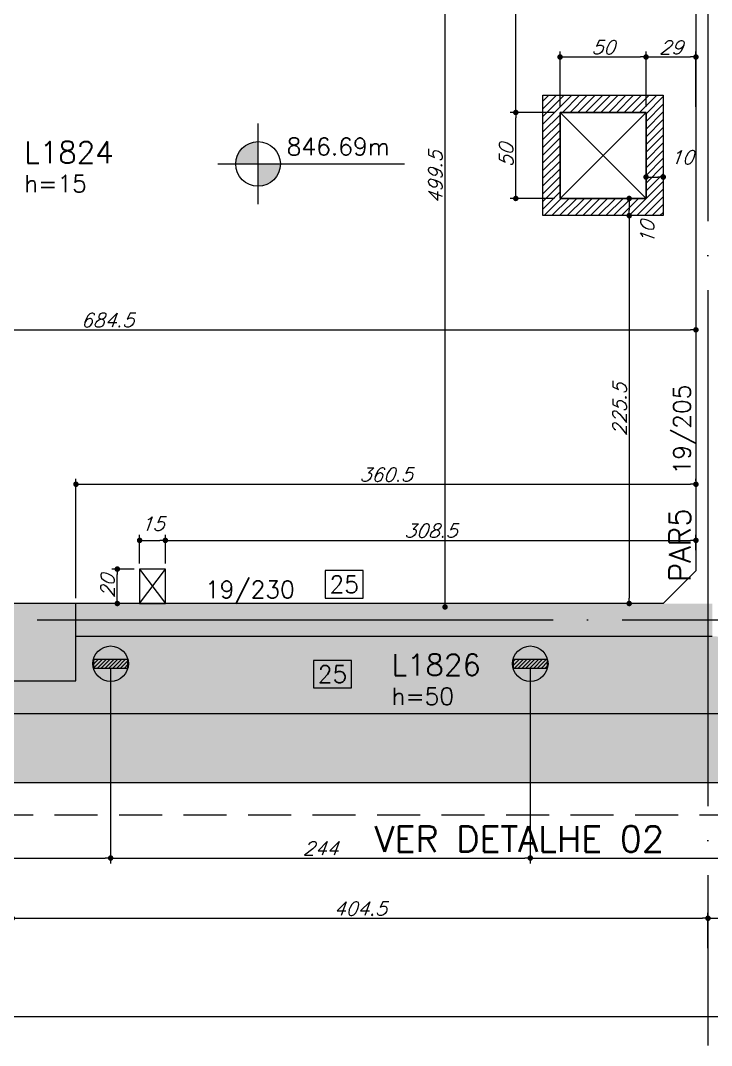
# Model space of a CAD drawing. Header units: millimetres. Extents: x -2404 to 6316, y -1750 to 2455.
# Drawn here: x -205 to 197, y -732 to -136 of the extents above; entities that cross this region are included whole.
import ezdxf
from ezdxf.enums import TextEntityAlignment as Align

# ---------------------------------------------------------------- set-up
doc = ezdxf.new("R2010")
doc.units = ezdxf.units.MM
doc.header["$LTSCALE"] = 50
doc.linetypes.add('DASHED', pattern=[0.75, 0.5, -0.25])
doc.linetypes.add('EIXO', pattern=[6.8, 6, -0.4, 0, -0.4])
for name, color, linetype in [('F-ARM', 6, 'Continuous'), ('F-AUX', 2, 'Continuous'), ('F-AUX-RED', 1, 'Continuous'), ('F-COTAS', 106, 'Continuous'), ('F-COTAS ANCORAGEM', 106, 'Continuous'), ('F-COTAS-FUROS', 50, 'Continuous'), ('F-DESNIVEL-1', 254, 'Continuous'), ('F-EIXO', 12, 'EIXO'), ('F-LAJES', 3, 'Continuous'), ('F-LAJES-DIM', 2, 'Continuous'), ('F-LAJES-NOME', 4, 'Continuous'), ('F-NÍVEL-PLANTA', 2, 'Continuous'), ('F-PILARES-M', 170, 'Continuous'), ('F-TEXTO', 6, 'Continuous'), ('F-VIGAS', 3, 'Continuous'), ('F-VIGAS-DIM', 2, 'Continuous'), ('F-VIGAS-NOME', 4, 'Continuous'), ('F-VÃO', 1, 'Continuous')]:
    doc.layers.add(name, color=color, linetype=linetype)
doc.layers.add('F-DESNIVEL-3', color=7, linetype='Continuous', true_color=0xd5c7ff)
doc.styles.add('CP-TEXT-INCL', font='romans.shx', dxfattribs={"oblique": 20})
doc.styles.add('MCP', font='romans.shx')
doc.styles.add('ROMANS', font='romans.shx')
doc.styles.get("Standard").update_dxf_attribs({"font": 'romans.shx'})
doc.dimstyles.new('CP-COTAS-50', dxfattribs={"dimscale": 0.64, "dimtxt": 12.5, "dimasz": 5, "dimexe": 5, "dimexo": 5, "dimgap": 2.5, "dimtad": 1, "dimdec": 1, "dimdsep": 46, "dimtxsty": 'CP-TEXT-INCL', "dimblk1": 'DOT', "dimblk2": 'DOT', "dimsah": 1, "dimcen": 9, "dimclrd": 256, "dimclre": 256, "dimclrt": 256, "dimadec": 0, "dimazin": 0, "dimtfac": 1, "dimtdec": 1, "dimtmove": 2, "dimatfit": 3, "dimldrblk": 'DOT', "dimfxl": 0, "dimtolj": 1, "dimarcsym": 0})

# ---------------------------------------------------------------- blocks, each defined once
blk = doc.blocks.new('*U17')
at = {"layer": 'F-EIXO'}
blk.add_line((0, 0), (4945.5, 0), dxfattribs=at)
at = {"layer": 'F-TEXTO', "style": 'ROMANS'}
blk.add_attdef('EIXO', text='', height=17.5, dxfattribs=at).set_placement((-28.21, 0), align=Align.MIDDLE_CENTER)
blk = doc.blocks.new('*U18')
at = {"layer": 'F-EIXO'}
blk.add_line((0, 0), (0, -2479.78), dxfattribs=at)
at = {"layer": 'F-TEXTO', "style": 'ROMANS'}
blk.add_attdef('EIXO', text='', height=17.5, rotation=360, dxfattribs=at).set_placement((0, 28.21), align=Align.MIDDLE_CENTER)
blk = doc.blocks.new('*U12')
at = {"layer": 'F-LAJES-DIM', "color": 1}
blk.add_lwpolyline([(0, 0), (22, 0), (22, 16), (0, 16)], close=True, dxfattribs=at)
at = {"layer": 'F-LAJES-DIM', "style": 'MCP'}
blk.add_attdef('DIM', text='', height=10, dxfattribs=at).set_placement((11, 8), align=Align.MIDDLE_CENTER)
blk = doc.blocks.new('*U5')
at = {"layer": 'F-VIGAS-DIM', "color": 1}
blk.add_lwpolyline([(0, 0), (22, 0), (22, 16), (0, 16)], close=True, dxfattribs=at)
at = {"layer": 'F-VIGAS-DIM', "style": 'MCP'}
blk.add_attdef('DIM', text='', height=10, dxfattribs=at).set_placement((11, 8), align=Align.MIDDLE_CENTER)
blk = doc.blocks.new('Nível - Planta')
at = {"layer": 'F-NÍVEL-PLANTA'}
h = blk.add_hatch(color=71, dxfattribs=at)
h.paths.add_polyline_path([(0, 0), (0, 0.26, 0.414214), (-0.26, 0)])
h.paths.add_polyline_path([(0.26, 0), (0, 0), (0, -0.26, 0.414214)])
for p, q in [((0, -0.469), (0, 0.469)), ((-0.469, 0), (1.704, 0))]:
    blk.add_line(p, q, dxfattribs=at)
blk.add_circle((0, 0), 0.26, dxfattribs=at)
at = {"layer": 'F-TEXTO', "color": 3, "style": 'MCP'}
blk.add_attdef('NÍVEL', (0.333, 0.102), '', height=0.2, dxfattribs=at)
blk = doc.blocks.new('_DOT')
at = {"color": 0, "linetype": 'ByBlock'}
blk.add_line((-0.5, 0), (-1, 0), dxfattribs=at)
at = {"color": 0, "linetype": 'ByBlock', "const_width": 0.5}
blk.add_lwpolyline([(-0.25, 0, 1), (0.25, 0, 1)], format="xyb", close=True, dxfattribs=at)
blk = doc.blocks.new('*D43')
at = {"layer": 'DEFPOINTS', "color": 0, "transparency": 16777216}
for p in [(-496.5, -315.89), (188, -315.89), (188, -315.89)]:
    blk.add_point(p, dxfattribs=at)
at = {"layer": 'F-COTAS', "lineweight": -2, "transparency": 16777216}
blk.add_line((-493.3, -315.89), (184.8, -315.89), dxfattribs=at)
at = {"layer": 'F-COTAS', "lineweight": -2, "transparency": 16777216, "xscale": 3.2, "yscale": 3.2, "zscale": 3.2, "rotation": 180}
blk.add_blockref('_DOT', (-496.5, -315.89), dxfattribs=at)
at = {"layer": 'F-COTAS', "lineweight": -2, "transparency": 16777216, "xscale": 3.2, "yscale": 3.2, "zscale": 3.2}
blk.add_blockref('_DOT', (188, -315.89), dxfattribs=at)
at = {"layer": 'F-COTAS', "transparency": 16777216, "insert": (-154.25, -310.29), "char_height": 8, "attachment_point": 5, "style": 'CP-TEXT-INCL'}
blk.add_mtext('\\A1;684.5', dxfattribs=at)
blk = doc.blocks.new('*D49')
at = {"layer": 'DEFPOINTS', "color": 0, "transparency": 16777216}
for p in [(159, -227.07), (169, -227.07), (169, -227.07)]:
    blk.add_point(p, dxfattribs=at)
at = {"layer": 'F-COTAS', "lineweight": -2, "transparency": 16777216}
blk.add_line((162.2, -227.07), (165.8, -227.07), dxfattribs=at)
at = {"layer": 'F-COTAS', "lineweight": -2, "transparency": 16777216, "xscale": 3.2, "yscale": 3.2, "zscale": 3.2, "rotation": 180}
blk.add_blockref('_DOT', (159, -227.07), dxfattribs=at)
at = {"layer": 'F-COTAS', "lineweight": -2, "transparency": 16777216, "xscale": 3.2, "yscale": 3.2, "zscale": 3.2}
blk.add_blockref('_DOT', (169, -227.07), dxfattribs=at)
at = {"layer": 'F-COTAS', "transparency": 16777216, "insert": (179.74, -215.56), "char_height": 8, "attachment_point": 5, "style": 'CP-TEXT-INCL'}
blk.add_mtext('\\A1;10', dxfattribs=at)
blk = doc.blocks.new('*D51')
at = {"layer": 'DEFPOINTS', "color": 0, "transparency": 16777216}
for p in [(149.2, -239.5), (149.2, -249.5), (149.2, -249.5)]:
    blk.add_point(p, dxfattribs=at)
at = {"layer": 'F-COTAS', "lineweight": -2, "transparency": 16777216}
blk.add_line((149.2, -242.7), (149.2, -246.3), dxfattribs=at)
at = {"layer": 'F-COTAS', "lineweight": -2, "transparency": 16777216, "xscale": 3.2, "yscale": 3.2, "zscale": 3.2}
for p, rotation in [((149.2, -239.5), 90), ((149.2, -249.5), 270)]:
    blk.add_blockref('_DOT', p, dxfattribs=dict(at, rotation=rotation))
at = {"layer": 'F-COTAS', "transparency": 16777216, "insert": (159.69, -259.38), "char_height": 8, "attachment_point": 5, "rotation": 90, "style": 'CP-TEXT-INCL'}
blk.add_mtext('\\A1;10', dxfattribs=at)
blk = doc.blocks.new('*D52')
at = {"layer": 'DEFPOINTS', "color": 0, "transparency": 16777216}
for p in [(149.2, -249.5), (149.2, -475), (149.2, -475)]:
    blk.add_point(p, dxfattribs=at)
at = {"layer": 'F-COTAS', "lineweight": -2, "transparency": 16777216}
blk.add_line((149.2, -252.7), (149.2, -471.8), dxfattribs=at)
at = {"layer": 'F-COTAS', "lineweight": -2, "transparency": 16777216, "xscale": 3.2, "yscale": 3.2, "zscale": 3.2}
for p, rotation in [((149.2, -249.5), 90), ((149.2, -475), 270)]:
    blk.add_blockref('_DOT', p, dxfattribs=dict(at, rotation=rotation))
at = {"layer": 'F-COTAS', "transparency": 16777216, "insert": (143.6, -362.25), "char_height": 8, "attachment_point": 5, "rotation": 90, "style": 'CP-TEXT-INCL'}
blk.add_mtext('\\A1;225.5', dxfattribs=at)
blk = doc.blocks.new('*D53')
at = {"layer": 'DEFPOINTS', "color": 0, "transparency": 16777216}
for p in [(42.12, 22.5), (42.12, 22.5), (42.12, -477)]:
    blk.add_point(p, dxfattribs=at)
at = {"layer": 'F-COTAS', "lineweight": -2, "transparency": 16777216}
blk.add_line((42.12, -473.8), (42.12, 19.3), dxfattribs=at)
at = {"layer": 'F-COTAS', "lineweight": -2, "transparency": 16777216, "xscale": 3.2, "yscale": 3.2, "zscale": 3.2}
for p, rotation in [((42.12, 22.5), 90), ((42.12, -477), 270)]:
    blk.add_blockref('_DOT', p, dxfattribs=dict(at, rotation=rotation))
at = {"layer": 'F-COTAS', "transparency": 16777216, "insert": (36.52, -227.25), "char_height": 8, "attachment_point": 5, "rotation": 90, "style": 'CP-TEXT-INCL'}
blk.add_mtext('\\A1;499.5', dxfattribs=at)
blk = doc.blocks.new('*D93')
at = {"layer": 'DEFPOINTS', "color": 0, "transparency": 16777216}
for p in [(159, -157.27), (109, -189.5), (159, -189.5)]:
    blk.add_point(p, dxfattribs=at)
at = {"layer": 'F-COTAS', "lineweight": -2, "transparency": 16777216}
for p, q in [((109, -186.3), (109, -154.07)), ((159, -186.3), (159, -154.07)), ((112.2, -157.27), (155.8, -157.27))]:
    blk.add_line(p, q, dxfattribs=at)
at = {"layer": 'F-COTAS', "lineweight": -2, "transparency": 16777216, "xscale": 3.2, "yscale": 3.2, "zscale": 3.2, "rotation": 180}
blk.add_blockref('_DOT', (109, -157.27), dxfattribs=at)
at = {"layer": 'F-COTAS', "lineweight": -2, "transparency": 16777216, "xscale": 3.2, "yscale": 3.2, "zscale": 3.2}
blk.add_blockref('_DOT', (159, -157.27), dxfattribs=at)
at = {"layer": 'F-COTAS', "transparency": 16777216, "insert": (134, -151.67), "char_height": 8, "attachment_point": 5, "style": 'CP-TEXT-INCL'}
blk.add_mtext('\\A1;50', dxfattribs=at)
blk = doc.blocks.new('*D94')
at = {"layer": 'DEFPOINTS', "color": 0, "transparency": 16777216}
for p in [(83.26, -189.5), (109, -189.5), (109, -239.5)]:
    blk.add_point(p, dxfattribs=at)
at = {"layer": 'F-COTAS', "lineweight": -2, "transparency": 16777216}
for p, q in [((105.8, -189.5), (80.06, -189.5)), ((83.26, -236.3), (83.26, -192.7)), ((105.8, -239.5), (80.06, -239.5))]:
    blk.add_line(p, q, dxfattribs=at)
at = {"layer": 'F-COTAS', "lineweight": -2, "transparency": 16777216, "xscale": 3.2, "yscale": 3.2, "zscale": 3.2}
for p, rotation in [((83.26, -189.5), 90), ((83.26, -239.5), 270)]:
    blk.add_blockref('_DOT', p, dxfattribs=dict(at, rotation=rotation))
at = {"layer": 'F-COTAS', "transparency": 16777216, "insert": (77.66, -214.5), "char_height": 8, "attachment_point": 5, "rotation": 90, "style": 'CP-TEXT-INCL'}
blk.add_mtext('\\A1;50', dxfattribs=at)
blk = doc.blocks.new('*D95')
at = {"layer": 'DEFPOINTS', "color": 0, "transparency": 16777216}
for p in [(83.26, 24.5), (109, 24.5), (109, -189.5)]:
    blk.add_point(p, dxfattribs=at)
at = {"layer": 'F-COTAS', "lineweight": -2, "transparency": 16777216}
for p, q in [((105.8, 24.5), (80.06, 24.5)), ((83.26, -186.3), (83.26, 21.3)), ((105.8, -189.5), (80.06, -189.5))]:
    blk.add_line(p, q, dxfattribs=at)
at = {"layer": 'F-COTAS', "lineweight": -2, "transparency": 16777216, "xscale": 3.2, "yscale": 3.2, "zscale": 3.2}
for p, rotation in [((83.26, 24.5), 90), ((83.26, -189.5), 270)]:
    blk.add_blockref('_DOT', p, dxfattribs=dict(at, rotation=rotation))
at = {"layer": 'F-COTAS', "transparency": 16777216, "insert": (77.66, -82.5), "char_height": 8, "attachment_point": 5, "rotation": 90, "style": 'CP-TEXT-INCL'}
blk.add_mtext('\\A1;214', dxfattribs=at)
blk = doc.blocks.new('*D96')
at = {"layer": 'DEFPOINTS', "color": 0, "transparency": 16777216}
for p in [(188, -157.27), (159, -189.5), (188, -189.5)]:
    blk.add_point(p, dxfattribs=at)
at = {"layer": 'F-COTAS', "lineweight": -2, "transparency": 16777216}
for p, q in [((159, -186.3), (159, -154.07)), ((188, -186.3), (188, -154.07)), ((162.2, -157.27), (184.8, -157.27))]:
    blk.add_line(p, q, dxfattribs=at)
at = {"layer": 'F-COTAS', "lineweight": -2, "transparency": 16777216, "xscale": 3.2, "yscale": 3.2, "zscale": 3.2, "rotation": 180}
blk.add_blockref('_DOT', (159, -157.27), dxfattribs=at)
at = {"layer": 'F-COTAS', "lineweight": -2, "transparency": 16777216, "xscale": 3.2, "yscale": 3.2, "zscale": 3.2}
blk.add_blockref('_DOT', (188, -157.27), dxfattribs=at)
at = {"layer": 'F-COTAS', "transparency": 16777216, "insert": (173.5, -151.67), "char_height": 8, "attachment_point": 5, "style": 'CP-TEXT-INCL'}
blk.add_mtext('\\A1;29', dxfattribs=at)
blk = doc.blocks.new('*D103')
at = {"layer": 'DEFPOINTS', "color": 0, "transparency": 16777216}
for p in [(188, -405.66), (188, -406.94), (-172.5, -475)]:
    blk.add_point(p, dxfattribs=at)
at = {"layer": 'F-COTAS', "lineweight": -2, "transparency": 16777216}
for p, q in [((-172.5, -471.8), (-172.5, -402.46)), ((188, -403.74), (188, -402.46)), ((-169.3, -405.66), (184.8, -405.66))]:
    blk.add_line(p, q, dxfattribs=at)
at = {"layer": 'F-COTAS', "lineweight": -2, "transparency": 16777216, "xscale": 3.2, "yscale": 3.2, "zscale": 3.2, "rotation": 180}
blk.add_blockref('_DOT', (-172.5, -405.66), dxfattribs=at)
at = {"layer": 'F-COTAS', "lineweight": -2, "transparency": 16777216, "xscale": 3.2, "yscale": 3.2, "zscale": 3.2}
blk.add_blockref('_DOT', (188, -405.66), dxfattribs=at)
at = {"layer": 'F-COTAS', "transparency": 16777216, "insert": (7.75, -400.06), "char_height": 8, "attachment_point": 5, "style": 'CP-TEXT-INCL'}
blk.add_mtext('\\A1;360.5', dxfattribs=at)
blk = doc.blocks.new('*D138')
at = {"layer": 'DEFPOINTS', "color": 0, "transparency": 16777216}
for p in [(2835, 864.5), (-1650, -579), (2835, -715.16)]:
    blk.add_point(p, dxfattribs=at)
at = {"layer": 'F-COTAS', "lineweight": -2, "transparency": 16777216}
for p, q in [((2835, 861.3), (2835, -718.36)), ((-1650, -582.2), (-1650, -718.36)), ((-1646.8, -715.16), (2831.8, -715.16))]:
    blk.add_line(p, q, dxfattribs=at)
at = {"layer": 'F-COTAS', "lineweight": -2, "transparency": 16777216, "xscale": 3.2, "yscale": 3.2, "zscale": 3.2, "rotation": 180}
blk.add_blockref('_DOT', (-1650, -715.16), dxfattribs=at)
at = {"layer": 'F-COTAS', "lineweight": -2, "transparency": 16777216, "xscale": 3.2, "yscale": 3.2, "zscale": 3.2}
blk.add_blockref('_DOT', (2835, -715.16), dxfattribs=at)
at = {"layer": 'F-COTAS', "transparency": 16777216, "insert": (592.5, -709.56), "char_height": 8, "attachment_point": 5, "style": 'CP-TEXT-INCL'}
blk.add_mtext('\\A1;4485', dxfattribs=at)
blk = doc.blocks.new('*D145')
at = {"layer": 'DEFPOINTS', "color": 0, "transparency": 16777216}
for p in [(195, -657.97), (-209.5, -678.67), (195, -678.67)]:
    blk.add_point(p, dxfattribs=at)
at = {"layer": 'F-COTAS', "lineweight": -2, "transparency": 16777216}
for p, q in [((-209.5, -675.47), (-209.5, -654.77)), ((195, -675.47), (195, -654.77)), ((-206.3, -657.97), (191.8, -657.97))]:
    blk.add_line(p, q, dxfattribs=at)
at = {"layer": 'F-COTAS', "lineweight": -2, "transparency": 16777216, "xscale": 3.2, "yscale": 3.2, "zscale": 3.2, "rotation": 180}
blk.add_blockref('_DOT', (-209.5, -657.97), dxfattribs=at)
at = {"layer": 'F-COTAS', "lineweight": -2, "transparency": 16777216, "xscale": 3.2, "yscale": 3.2, "zscale": 3.2}
blk.add_blockref('_DOT', (195, -657.97), dxfattribs=at)
at = {"layer": 'F-COTAS', "transparency": 16777216, "insert": (-7.25, -652.37), "char_height": 8, "attachment_point": 5, "style": 'CP-TEXT-INCL'}
blk.add_mtext('\\A1;404.5', dxfattribs=at)
blk = doc.blocks.new('*D146')
at = {"layer": 'DEFPOINTS', "color": 0, "transparency": 16777216}
for p in [(382.5, -657.97), (195, -678.67), (382.5, -689.02)]:
    blk.add_point(p, dxfattribs=at)
at = {"layer": 'F-COTAS', "lineweight": -2, "transparency": 16777216}
for p, q in [((195, -675.47), (195, -654.77)), ((382.5, -685.82), (382.5, -654.77)), ((198.2, -657.97), (379.3, -657.97))]:
    blk.add_line(p, q, dxfattribs=at)
at = {"layer": 'F-COTAS', "lineweight": -2, "transparency": 16777216, "xscale": 3.2, "yscale": 3.2, "zscale": 3.2, "rotation": 180}
blk.add_blockref('_DOT', (195, -657.97), dxfattribs=at)
at = {"layer": 'F-COTAS', "lineweight": -2, "transparency": 16777216, "xscale": 3.2, "yscale": 3.2, "zscale": 3.2}
blk.add_blockref('_DOT', (382.5, -657.97), dxfattribs=at)
at = {"layer": 'F-COTAS', "transparency": 16777216, "insert": (288.75, -652.37), "char_height": 8, "attachment_point": 5, "style": 'CP-TEXT-INCL'}
blk.add_mtext('\\A1;187.5', dxfattribs=at)
blk = doc.blocks.new('*U252')
at = {"layer": 'F-VÃO'}
for p, q in [((0, 0), (15, 20)), ((0, 20), (15, 0))]:
    blk.add_line(p, q, dxfattribs=at)
at = {"layer": 'F-VÃO', "color": 3}
blk.add_lwpolyline([(0, 0), (15, 0), (15, 20), (0, 20)], close=True, dxfattribs=at)
blk = doc.blocks.new('*D263')
at = {"layer": 'DEFPOINTS', "color": 0, "transparency": 16777216}
for p in [(188, -438.3), (188, -447.24), (-120.5, -455)]:
    blk.add_point(p, dxfattribs=at)
at = {"layer": 'F-COTAS-FUROS', "lineweight": -2, "transparency": 16777216}
for p, q in [((-120.5, -451.8), (-120.5, -435.1)), ((-117.3, -438.3), (184.8, -438.3)), ((188, -444.04), (188, -435.1))]:
    blk.add_line(p, q, dxfattribs=at)
at = {"layer": 'F-COTAS-FUROS', "lineweight": -2, "transparency": 16777216, "xscale": 3.2, "yscale": 3.2, "zscale": 3.2, "rotation": 180}
blk.add_blockref('_DOT', (-120.5, -438.3), dxfattribs=at)
at = {"layer": 'F-COTAS-FUROS', "lineweight": -2, "transparency": 16777216, "xscale": 3.2, "yscale": 3.2, "zscale": 3.2}
blk.add_blockref('_DOT', (188, -438.3), dxfattribs=at)
at = {"layer": 'F-COTAS-FUROS', "transparency": 16777216, "insert": (33.75, -432.7), "char_height": 8, "attachment_point": 5, "style": 'CP-TEXT-INCL'}
blk.add_mtext('\\A1;308.5', dxfattribs=at)
blk = doc.blocks.new('*D264')
at = {"layer": 'DEFPOINTS', "color": 0, "transparency": 16777216}
for p in [(-120.5, -438.3), (-135.5, -455), (-120.5, -455)]:
    blk.add_point(p, dxfattribs=at)
at = {"layer": 'F-COTAS-FUROS', "lineweight": -2, "transparency": 16777216}
for p, q in [((-135.5, -451.8), (-135.5, -435.1)), ((-132.3, -438.3), (-123.7, -438.3)), ((-120.5, -451.8), (-120.5, -435.1))]:
    blk.add_line(p, q, dxfattribs=at)
at = {"layer": 'F-COTAS-FUROS', "lineweight": -2, "transparency": 16777216, "xscale": 3.2, "yscale": 3.2, "zscale": 3.2, "rotation": 180}
blk.add_blockref('_DOT', (-135.5, -438.3), dxfattribs=at)
at = {"layer": 'F-COTAS-FUROS', "lineweight": -2, "transparency": 16777216, "xscale": 3.2, "yscale": 3.2, "zscale": 3.2}
blk.add_blockref('_DOT', (-120.5, -438.3), dxfattribs=at)
at = {"layer": 'F-COTAS-FUROS', "transparency": 16777216, "insert": (-128, -428.7), "char_height": 8, "attachment_point": 5, "style": 'CP-TEXT-INCL'}
blk.add_mtext('\\A1;15', dxfattribs=at)
blk = doc.blocks.new('*D265')
at = {"layer": 'DEFPOINTS', "color": 0, "transparency": 16777216}
for p in [(-148.46, -455), (-135.5, -455), (-135.5, -475)]:
    blk.add_point(p, dxfattribs=at)
at = {"layer": 'F-COTAS-FUROS', "lineweight": -2, "transparency": 16777216}
for p, q in [((-138.7, -455), (-151.66, -455)), ((-148.46, -471.8), (-148.46, -458.2)), ((-138.7, -475), (-151.66, -475))]:
    blk.add_line(p, q, dxfattribs=at)
at = {"layer": 'F-COTAS-FUROS', "lineweight": -2, "transparency": 16777216, "xscale": 3.2, "yscale": 3.2, "zscale": 3.2}
for p, rotation in [((-148.46, -455), 90), ((-148.46, -475), 270)]:
    blk.add_blockref('_DOT', p, dxfattribs=dict(at, rotation=rotation))
at = {"layer": 'F-COTAS-FUROS', "transparency": 16777216, "insert": (-154.06, -465), "char_height": 8, "attachment_point": 5, "rotation": 90, "style": 'CP-TEXT-INCL'}
blk.add_mtext('\\A1;20', dxfattribs=at)
blk = doc.blocks.new('PONTO ANCORAGEM_EST')
at = {"layer": 'F-ARM'}
h = blk.add_hatch(dxfattribs=at)
h.set_pattern_fill('ANSI31', color=2, scale=0.5)
h.paths.add_polyline_path([(-1159.55, 5937.09), (-1179.55, 5937.09), (-1179.55, 5932.09), (-1159.55, 5932.09)])
at = {"layer": 'F-ARM', "color": 3, "elevation": 0}
blk.add_lwpolyline([(-1179.55, 5932.09), (-1159.55, 5932.09), (-1159.55, 5937.09), (-1179.55, 5937.09)], close=True, dxfattribs=at)
at = {"layer": 'F-ARM', "color": 3}
blk.add_circle((-1169.55, 5934.59, 0), 10.31, dxfattribs=at)
blk = doc.blocks.new('*D276')
at = {"layer": 'DEFPOINTS', "color": 0, "transparency": 16777216}
for p in [(-396.33, -509.99), (-152.33, -509.99), (-152.33, -622.98)]:
    blk.add_point(p, dxfattribs=at)
at = {"layer": 'F-COTAS ANCORAGEM', "lineweight": -2, "transparency": 16777216}
for p, q in [((-396.33, -513.19), (-396.33, -626.18)), ((-152.33, -513.19), (-152.33, -626.18)), ((-393.13, -622.98), (-155.53, -622.98))]:
    blk.add_line(p, q, dxfattribs=at)
at = {"layer": 'F-COTAS ANCORAGEM', "lineweight": -2, "transparency": 16777216, "xscale": 3.2, "yscale": 3.2, "zscale": 3.2, "rotation": 180}
blk.add_blockref('_DOT', (-396.33, -622.98), dxfattribs=at)
at = {"layer": 'F-COTAS ANCORAGEM', "lineweight": -2, "transparency": 16777216, "xscale": 3.2, "yscale": 3.2, "zscale": 3.2}
blk.add_blockref('_DOT', (-152.33, -622.98), dxfattribs=at)
at = {"layer": 'F-COTAS ANCORAGEM', "transparency": 16777216, "insert": (-274.33, -617.38), "char_height": 8, "attachment_point": 5, "style": 'CP-TEXT-INCL'}
blk.add_mtext('\\A1;244', dxfattribs=at)
blk = doc.blocks.new('*D277')
at = {"layer": 'DEFPOINTS', "color": 0, "transparency": 16777216}
for p in [(-152.33, -509.99), (91.67, -509.99), (91.67, -622.98)]:
    blk.add_point(p, dxfattribs=at)
at = {"layer": 'F-COTAS ANCORAGEM', "lineweight": -2, "transparency": 16777216}
for p, q in [((-152.33, -513.19), (-152.33, -626.18)), ((91.67, -513.19), (91.67, -626.18)), ((-149.13, -622.98), (88.47, -622.98))]:
    blk.add_line(p, q, dxfattribs=at)
at = {"layer": 'F-COTAS ANCORAGEM', "lineweight": -2, "transparency": 16777216, "xscale": 3.2, "yscale": 3.2, "zscale": 3.2, "rotation": 180}
blk.add_blockref('_DOT', (-152.33, -622.98), dxfattribs=at)
at = {"layer": 'F-COTAS ANCORAGEM', "lineweight": -2, "transparency": 16777216, "xscale": 3.2, "yscale": 3.2, "zscale": 3.2}
blk.add_blockref('_DOT', (91.67, -622.98), dxfattribs=at)
at = {"layer": 'F-COTAS ANCORAGEM', "transparency": 16777216, "insert": (-30.33, -617.38), "char_height": 8, "attachment_point": 5, "style": 'CP-TEXT-INCL'}
blk.add_mtext('\\A1;244', dxfattribs=at)
blk = doc.blocks.new('*D278')
at = {"layer": 'DEFPOINTS', "color": 0, "transparency": 16777216}
for p in [(91.67, -509.99), (335.67, -509.99), (335.67, -622.98)]:
    blk.add_point(p, dxfattribs=at)
at = {"layer": 'F-COTAS ANCORAGEM', "lineweight": -2, "transparency": 16777216}
for p, q in [((91.67, -513.19), (91.67, -626.18)), ((335.67, -513.19), (335.67, -626.18)), ((94.87, -622.98), (332.47, -622.98))]:
    blk.add_line(p, q, dxfattribs=at)
at = {"layer": 'F-COTAS ANCORAGEM', "lineweight": -2, "transparency": 16777216, "xscale": 3.2, "yscale": 3.2, "zscale": 3.2, "rotation": 180}
blk.add_blockref('_DOT', (91.67, -622.98), dxfattribs=at)
at = {"layer": 'F-COTAS ANCORAGEM', "lineweight": -2, "transparency": 16777216, "xscale": 3.2, "yscale": 3.2, "zscale": 3.2}
blk.add_blockref('_DOT', (335.67, -622.98), dxfattribs=at)
at = {"layer": 'F-COTAS ANCORAGEM', "transparency": 16777216, "insert": (213.67, -617.38), "char_height": 8, "attachment_point": 5, "style": 'CP-TEXT-INCL'}
blk.add_mtext('\\A1;244', dxfattribs=at)

msp = doc.modelspace()

# ---------------------------------------------------------------- hatches: boundary and pattern name
at = {"layer": 'F-AUX-RED'}
h = msp.add_hatch(dxfattribs=at)
h.set_pattern_fill('ANSI31', color=256)
h.set_pattern_definition([(45, (2500, 0), (-2.245064, 2.245064), [])])
h.paths.add_polyline_path([(169, -179.5), (99, -179.5), (99, -249.5), (169, -249.5)])
h.paths.add_polyline_path([(159, -189.5), (159, -239.5), (109, -239.5), (109, -189.5)], flags=16)
at = {"layer": 'F-DESNIVEL-1', "linetype": 'Continuous'}
msp.add_hatch(color=256, dxfattribs=at).paths.add_polyline_path([(-246.5, -520), (-172.5, -520), (-172.5, -475), (-246.5, -475)], flags=16)

# ---------------------------------------------------------------- linework, layer by layer
at = {"layer": 'F-AUX', "color": 4, "linetype": 'DASHED'}
msp.add_lwpolyline([(1002.616, -597.969), (-573.9, -597.969), (-573.9, 156.051), (1002.616, 156.051)], close=True, dxfattribs=at)
at = {"layer": 'F-AUX-RED', "color": 2}
for points in [[(99, -179.5), (169, -179.5), (169, -249.5), (99, -249.5)], [(109, -189.5), (159, -189.5), (159, -239.5), (109, -239.5)]]:
    msp.add_lwpolyline(points, close=True, dxfattribs=at)
at = {"layer": 'F-DESNIVEL-1', "linetype": 'Continuous'}
for points in [[(197.5, -494), (197.5, -475), (-172.4, -475)], [(197.5, -494), (-172.4, -475), (-172.4, -494)], [(566, -520), (197.5, -494), (-172.5, -520)], [(-172.5, -520), (197.5, -494), (-172.5, -494)], [(-172.5, -520), (-172.5, -494), (-172.5, -520)], [(197.5, -494), (-172.4, -494), (197.5, -494)], [(-515.5, -539), (878.5, -539), (-246.5, -520)], [(878.5, -539), (-172.5, -520), (-246.5, -520)], [(878.5, -539), (-246.5, -520), (878.5, -539)], [(878.5, -539), (566, -520), (-172.5, -520)], [(878.5, -539), (-172.5, -520), (878.5, -539)], [(566, -520), (-172.5, -520), (566, -520)]]:
    msp.add_solid(points, dxfattribs=at)
at = {"layer": 'F-DESNIVEL-3', "linetype": 'Continuous'}
for points in [[(878.5, -579), (-1610, -539), (-1650, -579)], [(878.5, -579), (-1259.5, -539), (-1610, -539)], [(878.5, -579), (-1610, -539), (878.5, -579)], [(878.5, -579), (-1173.5, -539), (-1259.5, -539)], [(878.5, -579), (-1259.5, -539), (878.5, -579)], [(878.5, -579), (-819, -539), (-1173.5, -539)], [(878.5, -579), (-1173.5, -539), (878.5, -579)], [(878.5, -579), (-515.5, -539), (-819, -539)], [(878.5, -579), (-819, -539), (878.5, -579)], [(878.5, -579), (878.5, -539), (-515.5, -539)], [(878.5, -579), (-515.5, -539), (878.5, -579)], [(878.5, -579), (-1650, -579), (878.5, -579)]]:
    msp.add_solid(points, dxfattribs=at)
at = {"layer": 'F-LAJES', "linetype": 'Continuous'}
for p, q in [((-515.5, -539), (940.5, -539)), ((-1650, -579), (893.5, -579))]:
    msp.add_line(p, q, dxfattribs=at)
at = {"layer": 'F-PILARES-M', "linetype": 'Continuous'}
msp.add_lwpolyline([(-246.5, -520), (-172.5, -520), (-172.5, -475), (-246.5, -475), (-246.5, -520)], dxfattribs=at)
at = {"layer": 'F-VIGAS'}
msp.add_line((188, -456), (169, -475), dxfattribs=at)
for points in [[(188, 5.5), (188, -140)], [(188, -140), (188, -456)], [(169, -475), (-172.5, -475)], [(-172.5, -494), (197.5, -494)]]:
    msp.add_lwpolyline(points, dxfattribs=at)
at = {"layer": 'F-VÃO', "linetype": 'Continuous'}
for p, q in [((109, -239.5), (159, -189.5)), ((159, -239.5), (109, -189.5))]:
    msp.add_line(p, q, dxfattribs=at)
msp.add_lwpolyline([(109, -239.5), (159, -239.5), (159, -189.5), (109, -189.5), (109, -239.5)], dxfattribs=at)

# ---------------------------------------------------------------- block references
at = {"layer": 'F-ARM'}
for p in [(1017.219, -6444.589, 0), (1261.219, -6444.589, 0)]:
    msp.add_blockref('PONTO ANCORAGEM_EST', p, dxfattribs=at)
at = {"layer": 'F-EIXO', "linetype": 'Continuous'}
for name, p in [('*U18', (195, 1747.82)), ('*U17', (-1895.471, -484.5))]:
    msp.add_blockref(name, p, dxfattribs=at)
at = {"layer": 'F-LAJES-DIM', "linetype": 'Continuous'}
msp.add_blockref('*U12', (-34.324, -524.105), dxfattribs=at).add_auto_attribs({'DIM': '25'})
at = {"layer": 'F-NÍVEL-PLANTA', "linetype": 'Continuous', "xscale": 50, "yscale": 50, "zscale": 50}
msp.add_blockref('Nível - Planta', (-66.623, -219.462), dxfattribs=at).add_auto_attribs({'NÍVEL': '846.69m'})
at = {"layer": 'F-VIGAS-DIM', "linetype": 'Continuous'}
msp.add_blockref('*U5', (-27.5, -471.875), dxfattribs=at).add_auto_attribs({'DIM': '25'})
at = {"layer": 'F-VÃO'}
msp.add_blockref('*U252', (-135.5, -475), dxfattribs=at)

# ---------------------------------------------------------------- texts
at = {"layer": 'F-AUX', "linetype": 'Continuous', "insert": (1.053, -604.383), "char_height": 15, "attachment_point": 1}
msp.add_mtext_dynamic_manual_height_columns('VER DETALHE 02', width=785.99139, gutter_width=1, heights=[0], dxfattribs=at)
at = {"layer": 'F-LAJES-DIM', "linetype": 'Continuous', "style": 'MCP'}
for s, p in [('h=15', (-202.611, -235.93)), ('h=50', (10.957, -533.949))]:
    msp.add_text(s, height=10, dxfattribs=at).set_placement(p)
at = {"layer": 'F-LAJES-NOME', "linetype": 'Continuous', "style": 'MCP'}
for s, p in [('L1824', (-202.611, -218.93)), ('L1826', (10.957, -516.949))]:
    msp.add_text(s, height=12.5, dxfattribs=at).set_placement(p)
at = {"layer": 'F-VIGAS-DIM', "linetype": 'Continuous', "style": 'MCP'}
msp.add_text('19/205', height=10, rotation=90, dxfattribs=at).set_placement((184.875, -400))
msp.add_text('19/230', height=10, dxfattribs=at).set_placement((-97.5, -471.875))
at = {"layer": 'F-VIGAS-NOME', "linetype": 'Continuous', "style": 'MCP'}
msp.add_text('PAR5', height=12.5, rotation=90, dxfattribs=at).set_placement((184.875, -462.5))

# ---------------------------------------------------------------- dimensions: what is measured, and where the dimension line sits
at = {"layer": 'F-COTAS'}
for base, p1, p2, picture, middle in [((2835, -715.164), (-1650, -579), (2835, 864.5), '*D138', (592.5, -709.564)), ((159, -157.271), (109, -189.5), (159, -189.5), '*D93', (134, -151.671)), ((188, -157.271), (159, -189.5), (188, -189.5), '*D96', (173.5, -151.671)), ((188, -405.656), (-172.5, -475), (188, -406.943), '*D103', (7.75, -400.056)), ((195, -657.971), (-209.5, -678.673), (195, -678.673), '*D145', (-7.25, -652.371)), ((382.5, -657.971), (195, -678.673), (382.5, -689.024), '*D146', (288.75, -652.371))]:
    dim = msp.add_linear_dim(base=base, p1=p1, p2=p2, dimstyle='CP-COTAS-50', dxfattribs=at)
    dim.commit()
    dim.dimension.update_dxf_attribs({"geometry": picture, "text_midpoint": middle})
for base, p1, p2, angle, picture, middle in [((42.119, 22.5), (42.119, -477), (42.119, 22.5), 270, '*D53', (36.519, -227.25)), ((83.259, 24.5), (109, -189.5), (109, 24.5), 90, '*D95', (77.659, -82.5)), ((83.259, -189.5), (109, -239.5), (109, -189.5), 90, '*D94', (77.659, -214.5)), ((149.196, -475), (149.196, -249.5), (149.196, -475), 90, '*D52', (143.596, -362.25)), ((188, -315.893), (-496.5, -315.893), (188, -315.893), 180, '*D43', (-154.25, -310.293))]:
    dim = msp.add_linear_dim(base=base, p1=p1, p2=p2, angle=angle, dimstyle='CP-COTAS-50', dxfattribs=at)
    dim.commit()
    dim.dimension.update_dxf_attribs({"geometry": picture, "text_midpoint": middle})
for base, p1, p2, angle, picture, middle in [((169, -227.066), (159, -227.066), (169, -227.066), 180, '*D49', (179.738, -215.562)), ((149.196, -249.5), (149.196, -239.5), (149.196, -249.5), 90, '*D51', (159.689, -259.376))]:
    dim = msp.add_linear_dim(base=base, p1=p1, p2=p2, angle=angle, dimstyle='CP-COTAS-50', dxfattribs=at)
    dim.commit()
    dim.dimension.update_dxf_attribs({"geometry": picture, "text_midpoint": middle, "dimtype": 160})
at = {"layer": 'F-COTAS ANCORAGEM'}
for base, p1, p2, picture, middle in [((-152.334, -622.977), (-396.334, -509.995), (-152.334, -509.995), '*D276', (-274.334, -617.377)), ((91.666, -622.977), (-152.334, -509.995), (91.666, -509.995), '*D277', (-30.334, -617.377)), ((335.666, -622.977), (91.666, -509.995), (335.666, -509.995), '*D278', (213.666, -617.377))]:
    dim = msp.add_linear_dim(base=base, p1=p1, p2=p2, dimstyle='CP-COTAS-50', override={"dimfxl": 7.5}, dxfattribs=at)
    dim.commit()
    dim.dimension.update_dxf_attribs({"geometry": picture, "text_midpoint": middle})
at = {"layer": 'F-COTAS-FUROS'}
for base, p1, p2, picture, middle in [((-120.5, -438.298), (-135.5, -455), (-120.5, -455), '*D264', (-128, -428.698)), ((188, -438.298), (-120.5, -455), (188, -447.239), '*D263', (33.75, -432.698))]:
    dim = msp.add_linear_dim(base=base, p1=p1, p2=p2, dimstyle='CP-COTAS-50', override={"dimfxl": 7.5}, dxfattribs=at)
    dim.commit()
    dim.dimension.update_dxf_attribs({"geometry": picture, "text_midpoint": middle})
dim = msp.add_linear_dim(base=(-148.459, -455), p1=(-135.5, -475), p2=(-135.5, -455), angle=90, dimstyle='CP-COTAS-50', override={"dimfxl": 7.5}, dxfattribs=at)
dim.commit()
dim.dimension.update_dxf_attribs({"geometry": '*D265', "text_midpoint": (-154.059, -465)})

doc.saveas('drawing.dxf')
